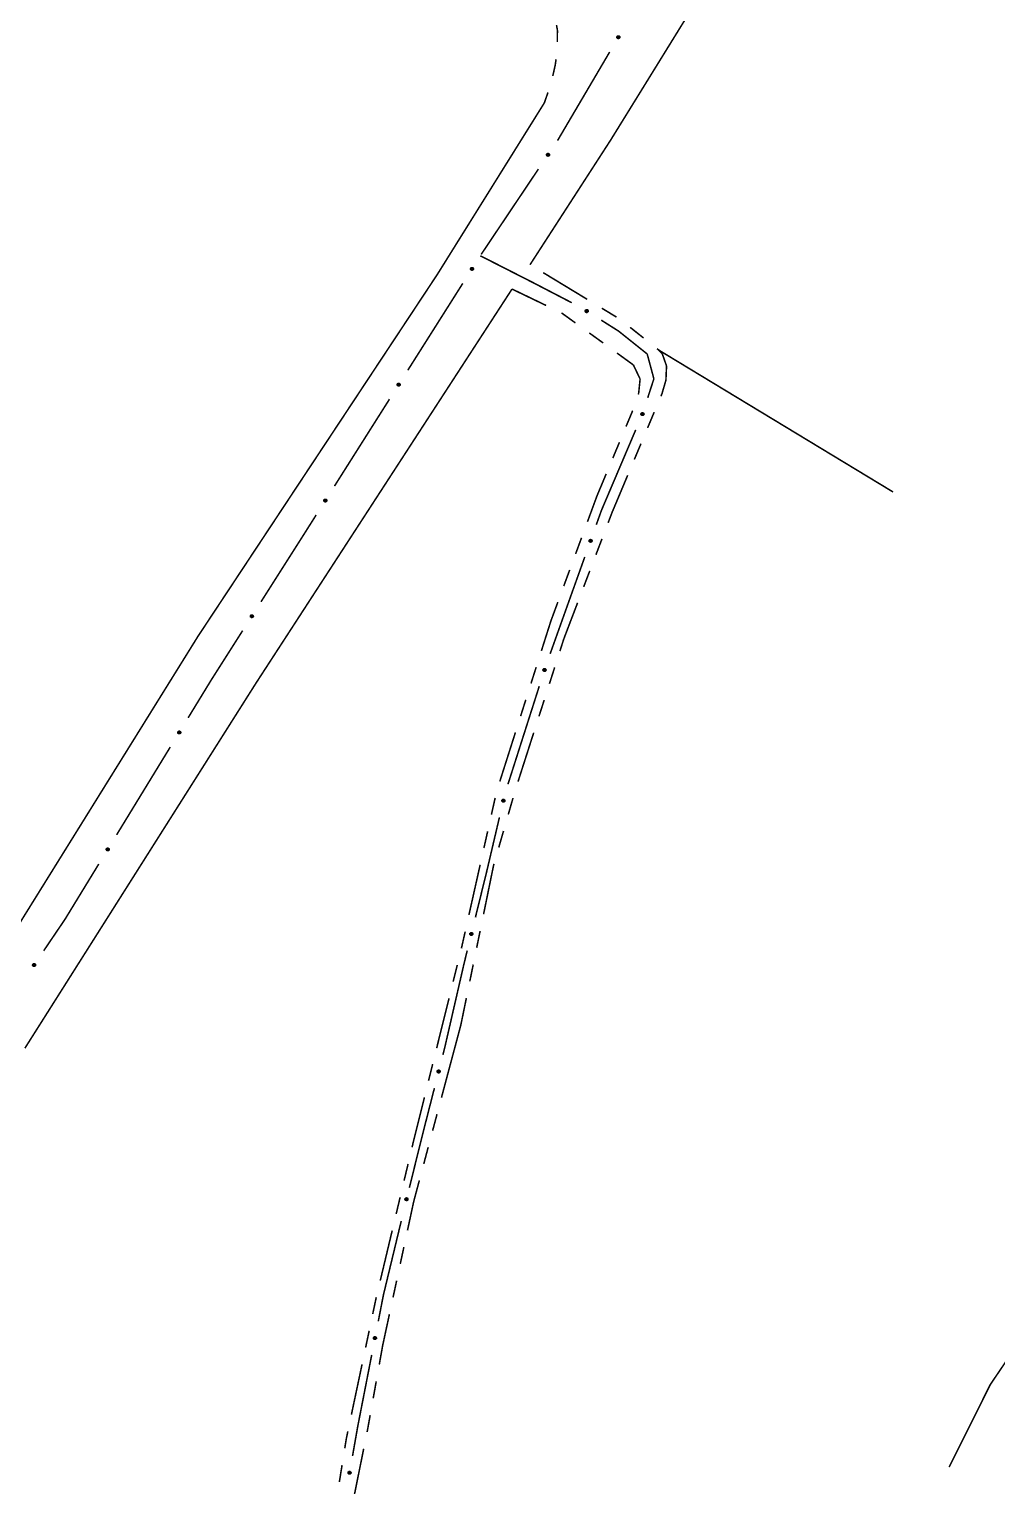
# Model space of a CAD drawing. Extents: x 201549 to 203722, y 4857623 to 4859778.
# Drawn here: x 202702.5 to 202815.5, y 4858275.6 to 4858445.6 of the extents above; entities that cross this region are included whole.
import ezdxf

# ---------------------------------------------------------------- set-up
doc = ezdxf.new("R2010")
doc.units = 0
doc.header["$LTSCALE"] = 1.5
doc.header["$MEASUREMENT"] = 0
for name, color, linetype in [('SV-CAMINHO-TRILHA', 20, 'CONTINUOUS'), ('SV-EIXO-ROD-ESTR', 7, 'CONTINUOUS'), ('SV-EIXO-RUA-N-PAV', 6, 'CONTINUOUS'), ('SV-EST-MUNIC-PAV', 20, 'CONTINUOUS'), ('SV-RUA-NAO-PAV-S-GUIA-C-GUIA', 7, 'CONTINUOUS')]:
    doc.layers.add(name, color=color, linetype=linetype)

msp = doc.modelspace()

# ---------------------------------------------------------------- linework, layer by layer
at = {"layer": 'SV-CAMINHO-TRILHA', "const_width": 0.18}
for points in [[(202776.041237, 4858408.154639), (202803.373042, 4858391.602181)], [(202843.428592, 4858326.67781), (202840.830511, 4858322.857646), (202831.253688, 4858309.853964), (202821.326023, 4858297.148992), (202814.729976, 4858287.411335), (202809.930798, 4858277.781714)]]:
    msp.add_lwpolyline(points, dxfattribs=at)
at = {"layer": 'SV-EIXO-ROD-ESTR'}
for points in [[(202771.485382, 4858444.745665), (202771.498314, 4858444.698498), (202771.499783, 4858444.655315), (202771.490642, 4858444.618946), (202771.474184, 4858444.588913), (202771.453887, 4858444.560085), (202771.42701, 4858444.535535), (202771.391145, 4858444.514895), (202771.34392, 4858444.50159), (202771.299585, 4858444.502993), (202771.263449, 4858444.510047), (202771.231145, 4858444.525404), (202771.20347, 4858444.545592), (202771.178892, 4858444.574353), (202771.15833, 4858444.610904), (202771.146101, 4858444.658713), (202771.144951, 4858444.701059), (202771.154716, 4858444.736005), (202771.170362, 4858444.768383), (202771.191437, 4858444.797566), (202771.217958, 4858444.821513), (202771.254796, 4858444.842149), (202771.302145, 4858444.853594), (202771.344366, 4858444.855223), (202771.37944, 4858444.845951), (202771.41097, 4858444.82983), (202771.440132, 4858444.809824), (202771.465935, 4858444.783834), (202771.485382, 4858444.745665)], [(202763.273158, 4858431.009757), (202763.283294, 4858430.96191), (202763.282221, 4858430.918715), (202763.270957, 4858430.882947), (202763.252762, 4858430.853934), (202763.230804, 4858430.82635), (202763.20253, 4858430.803423), (202763.165513, 4858430.784928), (202763.117588, 4858430.774423), (202763.073411, 4858430.77843), (202763.037753, 4858430.787597), (202763.006408, 4858430.804828), (202762.979969, 4858430.826608), (202762.957125, 4858430.856765), (202762.938748, 4858430.894461), (202762.929352, 4858430.942908), (202762.930694, 4858430.985247), (202762.942497, 4858431.019558), (202762.96002, 4858431.050961), (202762.982774, 4858431.078854), (202763.010658, 4858431.101199), (202763.048646, 4858431.119633), (202763.096586, 4858431.128274), (202763.138829, 4858431.127418), (202763.173297, 4858431.116099), (202763.203825, 4858431.098152), (202763.23176, 4858431.076465), (202763.255989, 4858431.049003), (202763.273158, 4858431.009757)], [(202754.399226, 4858417.700239), (202754.410626, 4858417.652677), (202754.410697, 4858417.60947), (202754.400385, 4858417.573415), (202754.382964, 4858417.543931), (202754.361744, 4858417.515774), (202754.334088, 4858417.492107), (202754.297573, 4858417.472638), (202754.249943, 4858417.460868), (202754.205676, 4858417.463704), (202754.169787, 4858417.471923), (202754.137997, 4858417.488318), (202754.11099, 4858417.50939), (202754.087355, 4858417.538931), (202754.067987, 4858417.576128), (202754.057311, 4858417.624308), (202754.057531, 4858417.666668), (202754.068422, 4858417.70128), (202754.085106, 4858417.733136), (202754.107114, 4858417.761622), (202754.134397, 4858417.784698), (202754.171883, 4858417.804131), (202754.219577, 4858417.814039), (202754.261829, 4858417.814301), (202754.296584, 4858417.803899), (202754.327576, 4858417.786767), (202754.356076, 4858417.765827), (202754.381024, 4858417.739017), (202754.399226, 4858417.700239)], [(202745.841663, 4858404.181063), (202745.853062, 4858404.133502), (202745.853134, 4858404.090294), (202745.842821, 4858404.054239), (202745.825401, 4858404.024755), (202745.804181, 4858403.996599), (202745.776524, 4858403.972931), (202745.74001, 4858403.953462), (202745.692379, 4858403.941692), (202745.648112, 4858403.944528), (202745.612224, 4858403.952747), (202745.580434, 4858403.969142), (202745.553426, 4858403.990214), (202745.529792, 4858404.019756), (202745.510423, 4858404.056952), (202745.499747, 4858404.105133), (202745.499968, 4858404.147493), (202745.510858, 4858404.182105), (202745.527543, 4858404.21396), (202745.549551, 4858404.242446), (202745.576833, 4858404.265522), (202745.61432, 4858404.284956), (202745.662014, 4858404.294863), (202745.704265, 4858404.295125), (202745.739021, 4858404.284724), (202745.770013, 4858404.267591), (202745.798512, 4858404.246652), (202745.823461, 4858404.219841), (202745.841663, 4858404.181063)], [(202737.2841, 4858390.661887), (202737.295499, 4858390.614326), (202737.295571, 4858390.571118), (202737.285258, 4858390.535064), (202737.267837, 4858390.50558), (202737.246618, 4858390.477423), (202737.218961, 4858390.453756), (202737.182446, 4858390.434287), (202737.134816, 4858390.422517), (202737.090549, 4858390.425352), (202737.054661, 4858390.433572), (202737.02287, 4858390.449967), (202736.995863, 4858390.471039), (202736.972229, 4858390.50058), (202736.95286, 4858390.537777), (202736.942184, 4858390.585957), (202736.942404, 4858390.628317), (202736.953295, 4858390.662929), (202736.96998, 4858390.694784), (202736.991988, 4858390.72327), (202737.01927, 4858390.746346), (202737.056757, 4858390.76578), (202737.10445, 4858390.775687), (202737.146702, 4858390.77595), (202737.181458, 4858390.765548), (202737.21245, 4858390.748416), (202737.240949, 4858390.727476), (202737.265898, 4858390.700665), (202737.2841, 4858390.661887)], [(202728.703419, 4858377.15707), (202728.714704, 4858377.109482), (202728.714672, 4858377.066274), (202728.704273, 4858377.030244), (202728.686782, 4858377.000802), (202728.665494, 4858376.972697), (202728.637781, 4858376.949096), (202728.60122, 4858376.929714), (202728.553561, 4858376.918059), (202728.509301, 4858376.921001), (202728.473433, 4858376.929306), (202728.441682, 4858376.945778), (202728.414725, 4858376.966915), (202728.391162, 4858376.996512), (202728.371883, 4858377.033756), (202728.361322, 4858377.081962), (202728.361644, 4858377.124321), (202728.372618, 4858377.158907), (202728.389379, 4858377.190722), (202728.411456, 4858377.219155), (202728.438793, 4858377.242165), (202728.476326, 4858377.261509), (202728.524044, 4858377.271301), (202728.566296, 4858377.271463), (202728.601026, 4858377.260977), (202728.631977, 4858377.24377), (202728.660426, 4858377.222763), (202728.685311, 4858377.195892), (202728.703419, 4858377.15707)], [(202720.223475, 4858363.592203), (202720.235623, 4858363.544827), (202720.236376, 4858363.501626), (202720.226634, 4858363.465413), (202720.20968, 4858363.435658), (202720.188908, 4858363.40717), (202720.161628, 4858363.383069), (202720.125425, 4858363.363026), (202720.077986, 4858363.350506), (202720.03368, 4858363.352643), (202719.997666, 4858363.360295), (202719.965621, 4858363.376187), (202719.938285, 4858363.39683), (202719.914187, 4858363.425995), (202719.894234, 4858363.462881), (202719.882799, 4858363.510887), (202719.882351, 4858363.553246), (202719.892695, 4858363.588025), (202719.908875, 4858363.62014), (202719.930431, 4858363.648969), (202719.957345, 4858363.672473), (202719.994521, 4858363.692495), (202720.042052, 4858363.703154), (202720.084294, 4858363.704083), (202720.11921, 4858363.694231), (202720.150468, 4858363.67759), (202720.179294, 4858363.657102), (202720.204663, 4858363.630688), (202720.223475, 4858363.592203)], [(202711.880274, 4858349.939693), (202711.892423, 4858349.892318), (202711.893176, 4858349.849116), (202711.883433, 4858349.812904), (202711.86648, 4858349.783148), (202711.845707, 4858349.754661), (202711.818428, 4858349.73056), (202711.782225, 4858349.710517), (202711.734786, 4858349.697997), (202711.69048, 4858349.700134), (202711.654466, 4858349.707786), (202711.622421, 4858349.723677), (202711.595085, 4858349.744321), (202711.570987, 4858349.773485), (202711.551034, 4858349.810372), (202711.539599, 4858349.858378), (202711.539151, 4858349.900736), (202711.549494, 4858349.935515), (202711.565675, 4858349.96763), (202711.58723, 4858349.99646), (202711.614145, 4858350.019963), (202711.65132, 4858350.039986), (202711.698852, 4858350.050645), (202711.741094, 4858350.051574), (202711.77601, 4858350.041722), (202711.807268, 4858350.02508), (202711.836094, 4858350.004593), (202711.861463, 4858349.978179), (202711.880274, 4858349.939693)], [(202703.2879, 4858336.44145), (202703.297826, 4858336.39356), (202703.296563, 4858336.35037), (202703.285143, 4858336.314651), (202703.26682, 4858336.285719), (202703.244741, 4858336.258231), (202703.216367, 4858336.235428), (202703.179269, 4858336.217096), (202703.131298, 4858336.206802), (202703.08714, 4858336.211003), (202703.051522, 4858336.220326), (202703.020253, 4858336.237695), (202702.993909, 4858336.25959), (202702.971198, 4858336.289847), (202702.952987, 4858336.327624), (202702.943803, 4858336.376111), (202702.945331, 4858336.418444), (202702.957285, 4858336.452703), (202702.974945, 4858336.484028), (202702.997822, 4858336.511821), (202703.025804, 4858336.534044), (202703.063872, 4858336.552311), (202703.111849, 4858336.560742), (202703.154089, 4858336.5597), (202703.188507, 4858336.54823), (202703.218955, 4858336.530149), (202703.246794, 4858336.50834), (202703.270904, 4858336.480772), (202703.2879, 4858336.44145)]]:
    msp.add_lwpolyline(points, close=True, dxfattribs=at)
for points in [[(202771.191437, 4858444.797566), (202771.144951, 4858444.701059)], [(202771.217958, 4858444.821513), (202771.146101, 4858444.658713)], [(202771.203044, 4858444.805477), (202771.148359, 4858444.685663)], [(202771.235635, 4858444.825878), (202771.155751, 4858444.64173)], [(202771.254796, 4858444.842149), (202771.15833, 4858444.610904)], [(202771.277841, 4858444.843786), (202771.169715, 4858444.595511)], [(202771.302145, 4858444.853594), (202771.178892, 4858444.574353)], [(202771.321291, 4858444.853046), (202771.192676, 4858444.56458)], [(202771.344366, 4858444.855223), (202771.20347, 4858444.545592)], [(202771.359479, 4858444.847986), (202771.218406, 4858444.538353)], [(202771.37944, 4858444.845951), (202771.231145, 4858444.525404)], [(202771.393515, 4858444.835871), (202771.245937, 4858444.520566)], [(202771.41097, 4858444.82983), (202771.263449, 4858444.510047)], [(202771.424574, 4858444.816007), (202771.285577, 4858444.509902)], [(202771.440132, 4858444.809824), (202771.299585, 4858444.502993)], [(202771.450512, 4858444.792824), (202771.324457, 4858444.506018)], [(202771.465935, 4858444.783834), (202771.34392, 4858444.50159)], [(202771.473682, 4858444.764937), (202771.367699, 4858444.512234)], [(202771.485382, 4858444.745665), (202771.391145, 4858444.514895)], [(202771.491382, 4858444.719687), (202771.412466, 4858444.531802)], [(202771.498314, 4858444.698498), (202771.42701, 4858444.535535)], [(202771.499257, 4858444.673885), (202771.444089, 4858444.55594)], [(202771.499783, 4858444.655315), (202771.453887, 4858444.560085)], [(202763.010658, 4858431.101199), (202762.929352, 4858430.942908)], [(202762.982774, 4858431.078854), (202762.930694, 4858430.985247)], [(202762.994827, 4858431.086068), (202762.93319, 4858430.969678)], [(202763.028561, 4858431.104518), (202762.937986, 4858430.925386)], [(202763.048646, 4858431.119633), (202762.938748, 4858430.894461)], [(202763.071747, 4858431.119913), (202762.949207, 4858430.878426)], [(202763.096586, 4858431.128274), (202762.957125, 4858430.856765)], [(202763.115667, 4858431.126601), (202762.97031, 4858430.846199)], [(202763.138829, 4858431.127418), (202762.979969, 4858430.826608)], [(202763.153491, 4858431.119305), (202762.994453, 4858430.818504)], [(202763.173297, 4858431.116099), (202763.006408, 4858430.804828)], [(202763.186755, 4858431.105208), (202763.02089, 4858430.799128)], [(202763.203825, 4858431.098152), (202763.037753, 4858430.787597)], [(202763.216592, 4858431.083553), (202763.059834, 4858430.786152)], [(202763.23176, 4858431.076465), (202763.073411, 4858430.77843)], [(202763.241122, 4858431.058884), (202763.098419, 4858430.779988)], [(202763.255989, 4858431.049003), (202763.117588, 4858430.774423)], [(202763.262612, 4858431.029683), (202763.141951, 4858430.78365)], [(202763.273158, 4858431.009757), (202763.165513, 4858430.784928)], [(202763.27762, 4858430.98347), (202763.187791, 4858430.800552)], [(202763.283294, 4858430.96191), (202763.20253, 4858430.803423)], [(202763.282789, 4858430.937284), (202763.220779, 4858430.822788)], [(202763.282221, 4858430.918715), (202763.230804, 4858430.82635)], [(202754.134397, 4858417.784698), (202754.057311, 4858417.624308)], [(202754.107114, 4858417.761622), (202754.057531, 4858417.666668)], [(202754.118971, 4858417.769153), (202754.060439, 4858417.651171)], [(202754.152205, 4858417.788489), (202754.066406, 4858417.607021)], [(202754.171883, 4858417.804131), (202754.067987, 4858417.576128)], [(202754.194969, 4858417.805022), (202754.078867, 4858417.560375)], [(202754.219577, 4858417.814039), (202754.087355, 4858417.538931)], [(202754.238696, 4858417.812872), (202754.100816, 4858417.528718)], [(202754.261829, 4858417.814301), (202754.11099, 4858417.50939)], [(202754.2767, 4858417.806579), (202754.125684, 4858417.501672)], [(202754.296584, 4858417.803899), (202754.137997, 4858417.488318)], [(202754.310326, 4858417.793369), (202754.152625, 4858417.483004)], [(202754.327576, 4858417.786767), (202754.169787, 4858417.471923)], [(202754.340726, 4858417.772511), (202754.191899, 4858417.471063)], [(202754.356076, 4858417.765827), (202754.205676, 4858417.463704)], [(202754.365901, 4858417.748501), (202754.230633, 4858417.465923)], [(202754.381024, 4858417.739017), (202754.249943, 4858417.460868)], [(202754.388156, 4858417.719879), (202754.274053, 4858417.470737)], [(202754.399226, 4858417.700239), (202754.297573, 4858417.472638)], [(202754.404383, 4858417.674079), (202754.31943, 4858417.488846)], [(202754.410626, 4858417.652677), (202754.334088, 4858417.492107)], [(202754.410773, 4858417.628047), (202754.351817, 4858417.511948)], [(202754.410697, 4858417.60947), (202754.361744, 4858417.515774)], [(202745.576833, 4858404.265522), (202745.499747, 4858404.105133)], [(202745.549551, 4858404.242446), (202745.499968, 4858404.147493)], [(202745.561408, 4858404.249977), (202745.502876, 4858404.131996)], [(202745.594642, 4858404.269313), (202745.508842, 4858404.087846)], [(202745.61432, 4858404.284956), (202745.510423, 4858404.056952)], [(202745.637406, 4858404.285847), (202745.521304, 4858404.0412)], [(202745.662014, 4858404.294863), (202745.529792, 4858404.019756)], [(202745.681132, 4858404.293696), (202745.543252, 4858404.009542)], [(202745.704265, 4858404.295125), (202745.553426, 4858403.990214)], [(202745.719137, 4858404.287403), (202745.56812, 4858403.982497)], [(202745.739021, 4858404.284724), (202745.580434, 4858403.969142)], [(202745.752763, 4858404.274193), (202745.595061, 4858403.963828)], [(202745.770013, 4858404.267591), (202745.612224, 4858403.952747)], [(202745.783163, 4858404.253335), (202745.634336, 4858403.951887)], [(202745.798512, 4858404.246652), (202745.648112, 4858403.944528)], [(202745.808337, 4858404.229325), (202745.67307, 4858403.946747)], [(202745.823461, 4858404.219841), (202745.692379, 4858403.941692)], [(202745.830593, 4858404.200703), (202745.71649, 4858403.951561)], [(202745.841663, 4858404.181063), (202745.74001, 4858403.953462)], [(202745.84682, 4858404.154904), (202745.761867, 4858403.969671)], [(202745.853062, 4858404.133502), (202745.776524, 4858403.972931)], [(202745.853209, 4858404.108871), (202745.794254, 4858403.992772)], [(202745.853134, 4858404.090294), (202745.804181, 4858403.996599)], [(202737.01927, 4858390.746346), (202736.942184, 4858390.585957)], [(202736.991988, 4858390.72327), (202736.942404, 4858390.628317)], [(202737.003845, 4858390.730801), (202736.945312, 4858390.61282)], [(202737.037078, 4858390.750138), (202736.951279, 4858390.56867)], [(202737.056757, 4858390.76578), (202736.95286, 4858390.537777)], [(202737.079842, 4858390.766671), (202736.96374, 4858390.522024)], [(202737.10445, 4858390.775687), (202736.972229, 4858390.50058)], [(202737.123569, 4858390.77452), (202736.985689, 4858390.490367)], [(202737.146702, 4858390.77595), (202736.995863, 4858390.471039)], [(202737.161574, 4858390.768228), (202737.010557, 4858390.463321)], [(202737.181458, 4858390.765548), (202737.02287, 4858390.449967)], [(202737.195199, 4858390.755018), (202737.037498, 4858390.444652)], [(202737.21245, 4858390.748416), (202737.054661, 4858390.433572)], [(202737.225599, 4858390.73416), (202737.076772, 4858390.432712)], [(202737.240949, 4858390.727476), (202737.090549, 4858390.425352)], [(202737.250774, 4858390.71015), (202737.115507, 4858390.427572)], [(202737.265898, 4858390.700665), (202737.134816, 4858390.422517)], [(202737.27303, 4858390.681528), (202737.158927, 4858390.432386)], [(202737.2841, 4858390.661887), (202737.182446, 4858390.434287)], [(202737.289256, 4858390.635728), (202737.204303, 4858390.450495)], [(202737.295499, 4858390.614326), (202737.218961, 4858390.453756)], [(202737.295646, 4858390.589695), (202737.236691, 4858390.473597)], [(202737.295571, 4858390.571118), (202737.246618, 4858390.477423)], [(202728.438793, 4858377.242165), (202728.361322, 4858377.081962)], [(202728.411456, 4858377.219155), (202728.361644, 4858377.124321)], [(202728.423331, 4858377.226657), (202728.364515, 4858377.108817)], [(202728.456611, 4858377.245914), (202728.370376, 4858377.064653)], [(202728.476326, 4858377.261509), (202728.371883, 4858377.033756)], [(202728.499414, 4858377.262344), (202728.382725, 4858377.017977)], [(202728.524044, 4858377.271301), (202728.391162, 4858376.996512)], [(202728.54316, 4858377.270089), (202728.404598, 4858376.986267)], [(202728.566296, 4858377.271463), (202728.414725, 4858376.966915)], [(202728.581149, 4858377.263705), (202728.429401, 4858376.959161)], [(202728.601026, 4858377.260977), (202728.441682, 4858376.945778)], [(202728.614743, 4858377.250414), (202728.456297, 4858376.940428)], [(202728.631977, 4858377.24377), (202728.473433, 4858376.929306)], [(202728.645093, 4858377.229483), (202728.495542, 4858376.928393)], [(202728.660426, 4858377.222763), (202728.509301, 4858376.921001)], [(202728.67021, 4858377.205413), (202728.534264, 4858376.92316)], [(202728.685311, 4858377.195892), (202728.553561, 4858376.918059)], [(202728.692396, 4858377.176737), (202728.577695, 4858376.92787)], [(202728.703419, 4858377.15707), (202728.60122, 4858376.929714)], [(202728.708513, 4858377.130899), (202728.623115, 4858376.94587)], [(202728.714704, 4858377.109482), (202728.637781, 4858376.949096)], [(202728.714792, 4858377.084851), (202728.655558, 4858376.968894)], [(202728.714672, 4858377.066274), (202728.665494, 4858376.972697)], [(202719.930431, 4858363.648969), (202719.882351, 4858363.553246)], [(202719.957345, 4858363.672473), (202719.882799, 4858363.510887)], [(202719.942167, 4858363.656686), (202719.885504, 4858363.537796)], [(202719.975092, 4858363.676544), (202719.892166, 4858363.493746)], [(202719.994521, 4858363.692495), (202719.894234, 4858363.462881)], [(202720.017589, 4858363.693751), (202719.905362, 4858363.447302)], [(202720.042052, 4858363.703154), (202719.914187, 4858363.425995)], [(202720.061187, 4858363.702289), (202719.927807, 4858363.415995)], [(202720.084294, 4858363.704083), (202719.938285, 4858363.39683)], [(202720.099286, 4858363.696597), (202719.953099, 4858363.389345)], [(202720.11921, 4858363.694231), (202719.965621, 4858363.376187)], [(202720.133116, 4858363.683919), (202719.980331, 4858363.371104)], [(202720.150468, 4858363.67759), (202719.997666, 4858363.360295)], [(202720.163841, 4858363.663543), (202720.019789, 4858363.359784)], [(202720.179294, 4858363.657102), (202720.03368, 4858363.352643)], [(202720.189392, 4858363.639933), (202720.058599, 4858363.355256)], [(202720.204663, 4858363.630688), (202720.077986, 4858363.350506)], [(202720.212096, 4858363.611666), (202720.101938, 4858363.360754)], [(202720.223475, 4858363.592203), (202720.125425, 4858363.363026)], [(202720.229043, 4858363.566128), (202720.147023, 4858363.379578)], [(202720.235623, 4858363.544827), (202720.161628, 4858363.383069)], [(202720.236159, 4858363.520202), (202720.179042, 4858363.403188)], [(202720.236376, 4858363.501626), (202720.188908, 4858363.40717)], [(202711.58723, 4858349.99646), (202711.539151, 4858349.900736)], [(202711.614145, 4858350.019963), (202711.539599, 4858349.858378)], [(202711.598967, 4858350.004177), (202711.542303, 4858349.885287)], [(202711.631892, 4858350.024035), (202711.548966, 4858349.841237)], [(202711.65132, 4858350.039986), (202711.551034, 4858349.810372)], [(202711.674389, 4858350.041241), (202711.562162, 4858349.794793)], [(202711.698852, 4858350.050645), (202711.570987, 4858349.773485)], [(202711.717987, 4858350.04978), (202711.584607, 4858349.763486)], [(202711.741094, 4858350.051574), (202711.595085, 4858349.744321)], [(202711.756086, 4858350.044087), (202711.609899, 4858349.736836)], [(202711.77601, 4858350.041722), (202711.622421, 4858349.723677)], [(202711.789916, 4858350.031409), (202711.637131, 4858349.718595)], [(202711.807268, 4858350.02508), (202711.654466, 4858349.707786)], [(202711.820641, 4858350.011034), (202711.676589, 4858349.707275)], [(202711.836094, 4858350.004593), (202711.69048, 4858349.700134)], [(202711.846191, 4858349.987424), (202711.715399, 4858349.702747)], [(202711.861463, 4858349.978179), (202711.734786, 4858349.697997)], [(202711.868896, 4858349.959157), (202711.758738, 4858349.708245)], [(202711.880274, 4858349.939693), (202711.782225, 4858349.710517)], [(202711.885843, 4858349.913619), (202711.803823, 4858349.727068)], [(202711.892423, 4858349.892318), (202711.818428, 4858349.73056)], [(202711.892958, 4858349.867693), (202711.835842, 4858349.750678)], [(202711.893176, 4858349.849116), (202711.845707, 4858349.754661)], [(202703.025804, 4858336.534044), (202702.943803, 4858336.376111)], [(202702.997822, 4858336.511821), (202702.945331, 4858336.418444)], [(202703.009906, 4858336.518983), (202702.947759, 4858336.402864)], [(202703.043721, 4858336.537284), (202702.95236, 4858336.358551)], [(202703.063872, 4858336.552311), (202702.952987, 4858336.327624)], [(202703.086974, 4858336.552489), (202702.963376, 4858336.311543)], [(202703.111849, 4858336.560742), (202702.971198, 4858336.289847)], [(202703.130923, 4858336.558985), (202702.984337, 4858336.279223)], [(202703.154089, 4858336.5597), (202702.993909, 4858336.25959)], [(202703.168715, 4858336.551522), (202703.008358, 4858336.251423)], [(202703.188507, 4858336.54823), (202703.020253, 4858336.237695)], [(202703.201917, 4858336.53728), (202703.03471, 4858336.231931)], [(202703.218955, 4858336.530149), (202703.051522, 4858336.220326)], [(202703.231658, 4858336.515494), (202703.073597, 4858336.218784)], [(202703.246794, 4858336.50834), (202703.08714, 4858336.211003)], [(202703.25608, 4858336.490718), (202703.112154, 4858336.212451)], [(202703.270904, 4858336.480772), (202703.131298, 4858336.206802)], [(202703.277441, 4858336.461423), (202703.155702, 4858336.215922)], [(202703.2879, 4858336.44145), (202703.179269, 4858336.217096)], [(202703.292246, 4858336.415144), (202703.201616, 4858336.232622)], [(202703.297826, 4858336.39356), (202703.216367, 4858336.235428)], [(202703.297212, 4858336.368936), (202703.234701, 4858336.254713)], [(202703.296563, 4858336.35037), (202703.244741, 4858336.258231)]]:
    msp.add_lwpolyline(points, dxfattribs=at)
at = {"layer": 'SV-EIXO-ROD-ESTR', "const_width": 0.18}
for points in [[(202770.303169, 4858442.954058), (202764.72361, 4858433.474157)], [(202764.222512, 4858432.62277), (202764.215775, 4858432.612726)], [(202764.72361, 4858433.474157), (202764.222512, 4858432.62277)], [(202761.987629, 4858429.290775), (202755.30319, 4858419.324919)], [(202753.159671, 4858415.947815), (202746.741499, 4858405.808434)], [(202744.602108, 4858402.42864), (202738.183936, 4858392.289258)], [(202736.044545, 4858388.909464), (202734.974849, 4858387.219567)], [(202734.693484, 4858386.775068), (202729.607161, 4858378.782275)], [(202734.974849, 4858387.219567), (202734.693484, 4858386.775068)], [(202727.459659, 4858375.407629), (202724.238406, 4858370.34566)], [(202723.814368, 4858369.679314), (202721.097523, 4858365.233568)], [(202724.238406, 4858370.34566), (202723.814368, 4858369.679314)], [(202719.011723, 4858361.82044), (202712.754322, 4858351.581058)], [(202710.668522, 4858348.167931), (202707.018372, 4858342.194958)], [(202707.018372, 4858342.194958), (202706.718614, 4858341.704445)], [(202706.718614, 4858341.704445), (202704.237543, 4858338.040268)]]:
    msp.add_lwpolyline(points, dxfattribs=at)
at = {"layer": 'SV-EIXO-RUA-N-PAV', "const_width": 0.18}
for points in [[(202755.199564, 4858419.170422), (202760.546542, 4858416.448324)], [(202760.546542, 4858416.448324), (202761.323194, 4858416.052938)], [(202761.323194, 4858416.052938), (202765.874715, 4858413.689648)], [(202769.315272, 4858411.655762), (202771.00625, 4858410.587776)], [(202771.00625, 4858410.587776), (202771.34368, 4858410.374662)], [(202771.34368, 4858410.374662), (202774.155514, 4858408.125194)], [(202774.155514, 4858408.125194), (202774.683842, 4858407.702533)], [(202774.683842, 4858407.702533), (202775.287867, 4858405.45901)], [(202775.463213, 4858404.807726), (202774.745778, 4858402.595634)], [(202775.287867, 4858405.45901), (202775.463213, 4858404.807726)], [(202773.345767, 4858398.852855), (202769.428574, 4858389.652008)], [(202769.339582, 4858389.442981), (202768.742349, 4858387.773791)], [(202769.428574, 4858389.652008), (202769.339582, 4858389.442981)], [(202767.394815, 4858384.007605), (202765.03663, 4858377.416781)], [(202764.997372, 4858377.307059), (202763.354885, 4858372.708094)], [(202765.03663, 4858377.416781), (202764.997372, 4858377.307059)], [(202762.082144, 4858368.916575), (202758.431144, 4858357.485468)], [(202757.433674, 4858353.614395), (202756.063458, 4858347.772948)], [(202755.978935, 4858347.41261), (202754.633286, 4858341.945911)], [(202756.063458, 4858347.772948), (202755.978935, 4858347.41261)], [(202753.438191, 4858337.090837), (202753.306805, 4858336.557084)], [(202753.67721, 4858338.061851), (202753.438191, 4858337.090837)], [(202753.306805, 4858336.557084), (202751.19082, 4858327.346706)], [(202750.837204, 4858325.894693), (202751.035354, 4858326.67)], [(202751.19082, 4858327.346706), (202751.035354, 4858326.67)], [(202748.582969, 4858317.074453), (202749.846739, 4858322.01926)], [(202748.366867, 4858316.204643), (202748.582969, 4858317.074453)], [(202746.920165, 4858310.381667), (202748.366867, 4858316.204643)], [(202743.899393, 4858297.891721), (202745.973477, 4858306.495331)], [(202743.295204, 4858294.800289), (202743.870637, 4858297.744585)], [(202743.870637, 4858297.744585), (202743.899393, 4858297.891721)], [(202740.909876, 4858282.595361), (202742.527961, 4858290.874562)], [(202740.811833, 4858282.039784), (202740.909876, 4858282.595361)], [(202740.290477, 4858279.085433), (202740.811833, 4858282.039784)]]:
    msp.add_lwpolyline(points, dxfattribs=at)
at = {"layer": 'SV-EIXO-RUA-N-PAV'}
for points in [[(202767.561596, 4858412.893544), (202767.609146, 4858412.904992), (202767.652354, 4858412.905107), (202767.688419, 4858412.894831), (202767.71792, 4858412.87744), (202767.746098, 4858412.856249), (202767.769794, 4858412.828616), (202767.7893, 4858412.792121), (202767.801118, 4858412.744503), (202767.798327, 4858412.700233), (202767.790144, 4858412.664336), (202767.773781, 4858412.632529), (202767.752736, 4858412.605501), (202767.723219, 4858412.581836), (202767.686042, 4858412.56243), (202767.637872, 4858412.551705), (202767.595512, 4858412.551883), (202767.560889, 4858412.562739), (202767.529017, 4858412.579391), (202767.500509, 4858412.60137), (202767.477405, 4858412.628629), (202767.457933, 4858412.666096), (202767.447978, 4858412.71378), (202767.447673, 4858412.756031), (202767.458039, 4858412.790797), (202767.47514, 4858412.821807), (202767.496051, 4858412.850327), (202767.522837, 4858412.875303), (202767.561596, 4858412.893544)], [(202774.284714, 4858400.77727), (202774.303627, 4858400.732167), (202774.31066, 4858400.689535), (202774.306291, 4858400.65229), (202774.293849, 4858400.620385), (202774.277443, 4858400.589177), (202774.253961, 4858400.561363), (202774.22106, 4858400.536265), (202774.175949, 4858400.516974), (202774.131803, 4858400.51264), (202774.095059, 4858400.51497), (202774.061043, 4858400.526029), (202774.030993, 4858400.542474), (202774.002908, 4858400.567821), (202773.977799, 4858400.601411), (202773.9595, 4858400.647242), (202773.952892, 4858400.689084), (202773.958063, 4858400.724998), (202773.969398, 4858400.759126), (202773.986528, 4858400.790785), (202774.009736, 4858400.817956), (202774.043602, 4858400.843175), (202774.089076, 4858400.860638), (202774.130733, 4858400.867705), (202774.166711, 4858400.863039), (202774.200058, 4858400.851124), (202774.231559, 4858400.835049), (202774.260502, 4858400.812609), (202774.284714, 4858400.77727)], [(202768.220632, 4858385.988896), (202768.242167, 4858385.944984), (202768.251697, 4858385.90284), (202768.249528, 4858385.865402), (202768.238985, 4858385.832819), (202768.224445, 4858385.8007), (202768.202641, 4858385.771552), (202768.171274, 4858385.744561), (202768.127376, 4858385.722649), (202768.083563, 4858385.715724), (202768.046745, 4858385.715887), (202768.012137, 4858385.724924), (202767.981171, 4858385.739572), (202767.951643, 4858385.763222), (202767.9246, 4858385.795276), (202767.903635, 4858385.83995), (202767.894576, 4858385.881331), (202767.897624, 4858385.917487), (202767.90693, 4858385.952223), (202767.922168, 4858385.984836), (202767.943736, 4858386.013325), (202767.976058, 4858386.040494), (202768.020426, 4858386.060603), (202768.061595, 4858386.07011), (202768.097785, 4858386.067569), (202768.131776, 4858386.057638), (202768.164168, 4858386.043446), (202768.194381, 4858386.022748), (202768.220632, 4858385.988896)], [(202762.83922, 4858370.925136), (202762.862256, 4858370.881992), (202762.873231, 4858370.840202), (202762.872353, 4858370.802711), (202762.862939, 4858370.769785), (202762.849514, 4858370.737184), (202762.828727, 4858370.707302), (202762.798309, 4858370.679246), (202762.755192, 4858370.655835), (202762.711642, 4858370.647405), (202762.674841, 4858370.646299), (202762.639942, 4858370.654139), (202762.608491, 4858370.667712), (202762.578165, 4858370.690331), (202762.550034, 4858370.721434), (202762.527542, 4858370.765359), (202762.517063, 4858370.806404), (202762.518865, 4858370.842644), (202762.526968, 4858370.877679), (202762.541073, 4858370.910798), (202762.561647, 4858370.940013), (202762.593015, 4858370.96828), (202762.636663, 4858370.989905), (202762.677481, 4858371.000824), (202762.713736, 4858370.999532), (202762.748049, 4858370.990777), (202762.780911, 4858370.977709), (202762.81182, 4858370.958064), (202762.83922, 4858370.925136)], [(202758.030397, 4858355.676289), (202758.056755, 4858355.635091), (202758.070984, 4858355.594293), (202758.073058, 4858355.55685), (202758.066263, 4858355.523285), (202758.055444, 4858355.489729), (202758.037072, 4858355.458304), (202758.008956, 4858355.427943), (202757.967814, 4858355.401212), (202757.925063, 4858355.389382), (202757.888463, 4858355.385385), (202757.853055, 4858355.390455), (202757.820633, 4858355.401511), (202757.788622, 4858355.421675), (202757.758132, 4858355.450468), (202757.732254, 4858355.492489), (202757.718579, 4858355.532581), (202757.717524, 4858355.56885), (202757.722846, 4858355.604415), (202757.734302, 4858355.63854), (202757.752514, 4858355.669284), (202757.78156, 4858355.69993), (202757.823373, 4858355.724922), (202757.863204, 4858355.739018), (202757.899449, 4858355.740582), (202757.934345, 4858355.734554), (202757.968133, 4858355.724112), (202758.000491, 4858355.706959), (202758.030397, 4858355.676289)], [(202754.29648, 4858340.117086), (202754.322385, 4858340.075601), (202754.336167, 4858340.03465), (202754.33783, 4858339.997187), (202754.330668, 4858339.963698), (202754.319482, 4858339.930263), (202754.300767, 4858339.899041), (202754.27232, 4858339.868989), (202754.230888, 4858339.842711), (202754.18801, 4858339.83135), (202754.151368, 4858339.827754), (202754.116018, 4858339.833211), (202754.083719, 4858339.844622), (202754.051931, 4858339.865135), (202754.021758, 4858339.894261), (202753.996342, 4858339.936562), (202753.983106, 4858339.976802), (202753.982448, 4858340.013081), (202753.98816, 4858340.048585), (202753.999989, 4858340.082583), (202754.018537, 4858340.113125), (202754.047917, 4858340.143451), (202754.090001, 4858340.167984), (202754.129984, 4858340.181643), (202754.166244, 4858340.18281), (202754.201072, 4858340.176399), (202754.234743, 4858340.165588), (202754.266911, 4858340.148082), (202754.29648, 4858340.117086)], [(202750.199742, 4858323.845028), (202750.174205, 4858323.88674), (202750.160787, 4858323.927812), (202750.159456, 4858323.965289), (202750.166914, 4858323.998713), (202750.178396, 4858324.032048), (202750.197387, 4858324.063102), (202750.2261, 4858324.092901), (202750.267763, 4858324.118811), (202750.31074, 4858324.129791), (202750.347413, 4858324.133062), (202750.382713, 4858324.127292), (202750.414909, 4858324.115595), (202750.446515, 4858324.094802), (202750.476428, 4858324.065409), (202750.501468, 4858324.022885), (202750.514347, 4858323.982529), (202750.514683, 4858323.946246), (202750.508657, 4858323.910794), (202750.496527, 4858323.876902), (202750.477709, 4858323.846526), (202750.448061, 4858323.816461), (202750.405762, 4858323.792302), (202750.365659, 4858323.778998), (202750.32939, 4858323.778153), (202750.294621, 4858323.784871), (202750.261046, 4858323.795981), (202750.229034, 4858323.813771), (202750.199742, 4858323.845028)], [(202746.448481, 4858308.939684), (202746.422666, 4858308.981225), (202746.408973, 4858309.022205), (202746.40739, 4858309.059672), (202746.414625, 4858309.093146), (202746.425883, 4858309.126557), (202746.444665, 4858309.157738), (202746.473178, 4858309.187728), (202746.514666, 4858309.213917), (202746.557569, 4858309.225185), (202746.594218, 4858309.228702), (202746.629557, 4858309.223168), (202746.661831, 4858309.211687), (202746.693575, 4858309.191106), (202746.723685, 4858309.161915), (202746.749009, 4858309.119559), (202746.762157, 4858309.079291), (202746.762737, 4858309.043011), (202746.756948, 4858309.007519), (202746.745046, 4858308.973547), (202746.726432, 4858308.943045), (202746.696987, 4858308.912782), (202746.65485, 4858308.888341), (202746.614837, 4858308.874768), (202746.578575, 4858308.873679), (202746.543761, 4858308.880165), (202746.510113, 4858308.891049), (202746.477983, 4858308.908625), (202746.448481, 4858308.939684)], [(202742.775987, 4858292.717528), (202742.748107, 4858292.757711), (202742.732362, 4858292.797948), (202742.72889, 4858292.835288), (202742.734425, 4858292.869084), (202742.743982, 4858292.903021), (202742.761166, 4858292.93511), (202742.788128, 4858292.966502), (202742.828242, 4858292.994752), (202742.870521, 4858293.008172), (202742.906946, 4858293.013534), (202742.942518, 4858293.009792), (202742.975331, 4858292.999955), (202743.008073, 4858292.981003), (202743.039619, 4858292.953369), (202743.067049, 4858292.912346), (202743.082214, 4858292.872793), (202743.084625, 4858292.836588), (202743.080635, 4858292.80085), (202743.070463, 4858292.76632), (202743.053413, 4858292.734917), (202743.025533, 4858292.703206), (202742.984685, 4858292.676668), (202742.945408, 4858292.661093), (202742.909246, 4858292.658175), (202742.87415, 4858292.662894), (202742.839995, 4858292.672066), (202742.807019, 4858292.687997), (202742.775987, 4858292.717528)], [(202739.809531, 4858276.993502), (202739.780919, 4858277.033168), (202739.76444, 4858277.07311), (202739.760284, 4858277.110379), (202739.765198, 4858277.144271), (202739.774131, 4858277.178377), (202739.790724, 4858277.210776), (202739.817106, 4858277.242657), (202739.856695, 4858277.271638), (202739.898721, 4858277.28583), (202739.935041, 4858277.29186), (202739.970677, 4858277.28877), (202740.003664, 4858277.279537), (202740.036749, 4858277.261188), (202740.068795, 4858277.234137), (202740.096974, 4858277.193624), (202740.112861, 4858277.154355), (202740.115935, 4858277.118201), (202740.112601, 4858277.082395), (202740.103064, 4858277.047685), (202740.086593, 4858277.015975), (202740.059299, 4858276.983758), (202740.018943, 4858276.956476), (202739.979959, 4858276.940183), (202739.943857, 4858276.936602), (202739.90868, 4858276.940678), (202739.874363, 4858276.949221), (202739.8411, 4858276.964545), (202739.809531, 4858276.993502)]]:
    msp.add_lwpolyline(points, close=True, dxfattribs=at)
for points in [[(202767.447673, 4858412.756031), (202767.752736, 4858412.605501)], [(202767.447978, 4858412.71378), (202767.723219, 4858412.581836)], [(202767.449125, 4858412.7329), (202767.733418, 4858412.595307)], [(202767.45538, 4858412.770911), (202767.760439, 4858412.620203)], [(202767.457019, 4858412.689181), (202767.701783, 4858412.573326)], [(202767.457933, 4858412.666096), (202767.686042, 4858412.56243)], [(202767.458039, 4858412.790797), (202767.773781, 4858412.632529)], [(202767.468556, 4858412.80455), (202767.77908, 4858412.647162)], [(202767.473596, 4858412.646434), (202767.65515, 4858412.560818)], [(202767.47514, 4858412.821807), (202767.790144, 4858412.664336)], [(202767.477405, 4858412.628629), (202767.637872, 4858412.551705)], [(202767.489383, 4858412.834971), (202767.790981, 4858412.686449)], [(202767.492965, 4858412.61322), (202767.611006, 4858412.554807)], [(202767.496051, 4858412.850327), (202767.798327, 4858412.700233)], [(202767.500509, 4858412.60137), (202767.595512, 4858412.551883)], [(202767.513368, 4858412.86017), (202767.796082, 4858412.725188)], [(202767.522837, 4858412.875303), (202767.801118, 4858412.744503)], [(202767.541967, 4858412.882454), (202767.791224, 4858412.768603)], [(202767.561596, 4858412.893544), (202767.7893, 4858412.792121)], [(202767.58775, 4858412.898727), (202767.773069, 4858412.813962)], [(202767.609146, 4858412.904992), (202767.769794, 4858412.828616)], [(202767.633776, 4858412.905164), (202767.749934, 4858412.846326)], [(202767.652354, 4858412.905107), (202767.746098, 4858412.856249)], [(202773.986528, 4858400.790785), (202773.952892, 4858400.689084)], [(202773.997017, 4858400.800129), (202773.958259, 4858400.674258)], [(202774.009736, 4858400.817956), (202773.9595, 4858400.647242)], [(202774.026701, 4858400.824567), (202773.971261, 4858400.631646)], [(202774.043602, 4858400.843175), (202773.977799, 4858400.601411)], [(202774.066242, 4858400.847774), (202773.991075, 4858400.587617)], [(202774.089076, 4858400.860638), (202774.002908, 4858400.567821)], [(202774.108133, 4858400.862567), (202774.017838, 4858400.55991)], [(202774.130733, 4858400.867705), (202774.030993, 4858400.542474)], [(202774.146655, 4858400.86248), (202774.046739, 4858400.537224)], [(202774.166711, 4858400.863039), (202774.061043, 4858400.526029)], [(202774.18197, 4858400.85486), (202774.076336, 4858400.523141)], [(202774.200058, 4858400.851124), (202774.095059, 4858400.51497)], [(202774.215333, 4858400.839173), (202774.117021, 4858400.517684)], [(202774.231559, 4858400.835049), (202774.131803, 4858400.51264)], [(202774.244047, 4858400.819532), (202774.156077, 4858400.518852)], [(202774.260502, 4858400.812609), (202774.175949, 4858400.516974)], [(202774.270624, 4858400.79487), (202774.198154, 4858400.530599)], [(202774.284714, 4858400.77727), (202774.22106, 4858400.536265)], [(202774.294018, 4858400.752284), (202774.24002, 4858400.555783)], [(202774.303627, 4858400.732167), (202774.253961, 4858400.561363)], [(202774.307741, 4858400.707882), (202774.268262, 4858400.583801)], [(202774.31066, 4858400.689535), (202774.277443, 4858400.589177)], [(202767.922168, 4858385.984836), (202767.894576, 4858385.881331)], [(202767.932088, 4858385.99478), (202767.900806, 4858385.866846)], [(202767.943736, 4858386.013325), (202767.903635, 4858385.83995)], [(202767.960282, 4858386.020923), (202767.916294, 4858385.825074)], [(202767.976058, 4858386.040494), (202767.9246, 4858385.795276)], [(202767.998389, 4858386.046418), (202767.938665, 4858385.782288)], [(202768.020426, 4858386.060603), (202767.951643, 4858385.763222)], [(202768.039336, 4858386.06365), (202767.967013, 4858385.756204)], [(202768.061595, 4858386.07011), (202767.981171, 4858385.739572)], [(202768.077797, 4858386.065831), (202767.997199, 4858385.735258)], [(202768.097785, 4858386.067569), (202768.012137, 4858385.724924)], [(202768.113499, 4858386.060303), (202768.027573, 4858385.722941)], [(202768.131776, 4858386.057638), (202768.046745, 4858385.715887)], [(202768.147728, 4858386.046607), (202768.068509, 4858385.719888)], [(202768.164168, 4858386.043446), (202768.083563, 4858385.715724)], [(202768.177548, 4858386.028691), (202768.107429, 4858385.723354)], [(202768.194381, 4858386.022748), (202768.127376, 4858385.722649)], [(202768.20553, 4858386.005636), (202768.148741, 4858385.737557)], [(202768.220632, 4858385.988896), (202768.171274, 4858385.744561)], [(202768.23139, 4858385.9645), (202768.189052, 4858385.765161)], [(202768.242167, 4858385.944984), (202768.202641, 4858385.771552)], [(202768.247703, 4858385.920983), (202768.215596, 4858385.794794)], [(202768.251697, 4858385.90284), (202768.224445, 4858385.8007)], [(202762.541073, 4858370.910798), (202762.517063, 4858370.806404)], [(202762.550645, 4858370.921078), (202762.523789, 4858370.792142)], [(202762.561647, 4858370.940013), (202762.527542, 4858370.765359)], [(202762.577922, 4858370.948176), (202762.540706, 4858370.750928)], [(202762.593015, 4858370.96828), (202762.550034, 4858370.721434)], [(202762.615128, 4858370.974969), (202762.564538, 4858370.708938)], [(202762.636663, 4858370.989905), (202762.578165, 4858370.690331)], [(202762.655457, 4858370.993601), (202762.593767, 4858370.683846)], [(202762.677481, 4858371.000824), (202762.608491, 4858370.667712)], [(202762.69382, 4858370.997106), (202762.624657, 4858370.663953)], [(202762.713736, 4858370.999532), (202762.639942, 4858370.654139)], [(202762.729691, 4858370.992811), (202762.655438, 4858370.652689)], [(202762.748049, 4858370.990777), (202762.674841, 4858370.646299)], [(202762.764372, 4858370.980302), (202762.696454, 4858370.651048)], [(202762.780911, 4858370.977709), (202762.711642, 4858370.647405)], [(202762.794792, 4858370.963424), (202762.735232, 4858370.655852)], [(202762.81182, 4858370.958064), (202762.755192, 4858370.655835)], [(202762.823551, 4858370.941346), (202762.776031, 4858370.67147)], [(202762.83922, 4858370.925136), (202762.798309, 4858370.679246)], [(202762.850813, 4858370.901125), (202762.815367, 4858370.700447)], [(202762.862256, 4858370.881992), (202762.828727, 4858370.707302)], [(202762.868615, 4858370.858196), (202762.840874, 4858370.730976)], [(202762.873231, 4858370.840202), (202762.849514, 4858370.737184)], [(202757.734302, 4858355.63854), (202757.718579, 4858355.532581)], [(202757.743036, 4858355.649542), (202757.726405, 4858355.518893)], [(202757.752514, 4858355.669284), (202757.732254, 4858355.492489)], [(202757.768096, 4858355.678702), (202757.746513, 4858355.479137)], [(202757.78156, 4858355.69993), (202757.758132, 4858355.450468)], [(202757.803079, 4858355.708338), (202757.773574, 4858355.439152)], [(202757.823373, 4858355.724922), (202757.788622, 4858355.421675)], [(202757.841818, 4858355.730086), (202757.804686, 4858355.416437)], [(202757.863204, 4858355.739018), (202757.820633, 4858355.401511)], [(202757.879785, 4858355.736597), (202757.837045, 4858355.399036)], [(202757.899449, 4858355.740582), (202757.853055, 4858355.390455)], [(202757.915884, 4858355.735137), (202757.868616, 4858355.390229)], [(202757.934345, 4858355.734554), (202757.888463, 4858355.385385)], [(202757.951441, 4858355.725395), (202757.909635, 4858355.39182)], [(202757.968133, 4858355.724112), (202757.925063, 4858355.389382)], [(202757.983094, 4858355.710963), (202757.947914, 4858355.399659)], [(202758.000491, 4858355.706959), (202757.967814, 4858355.401212)], [(202758.013501, 4858355.691216), (202757.987358, 4858355.418438)], [(202758.030397, 4858355.676289), (202758.008956, 4858355.427943)], [(202758.043843, 4858355.653265), (202758.024293, 4858355.45042)], [(202758.056755, 4858355.635091), (202758.037072, 4858355.458304)], [(202758.064967, 4858355.611869), (202758.04732, 4858355.48286)], [(202758.070984, 4858355.594293), (202758.055444, 4858355.489729)], [(202754.129984, 4858340.181643), (202754.083719, 4858339.844622)], [(202754.166244, 4858340.18281), (202754.116018, 4858339.833211)], [(202753.999989, 4858340.082583), (202753.983106, 4858339.976802)], [(202754.008843, 4858340.093488), (202753.990782, 4858339.963029)], [(202754.018537, 4858340.113125), (202753.996342, 4858339.936562)], [(202754.034221, 4858340.122372), (202754.010453, 4858339.923055)], [(202754.047917, 4858340.143451), (202754.021758, 4858339.894261)], [(202754.069527, 4858340.151623), (202754.037075, 4858339.882776)], [(202754.090001, 4858340.167984), (202754.051931, 4858339.865135)], [(202754.108501, 4858340.172945), (202754.067937, 4858339.859722)], [(202754.146538, 4858340.17904), (202754.100103, 4858339.841967)], [(202754.182618, 4858340.177185), (202754.131576, 4858339.832815)], [(202754.201072, 4858340.176399), (202754.151368, 4858339.827754)], [(202754.218066, 4858340.167054), (202754.172609, 4858339.833956)], [(202754.234743, 4858340.165588), (202754.18801, 4858339.83135)], [(202754.24956, 4858340.152276), (202754.210972, 4858339.841376)], [(202754.266911, 4858340.148082), (202754.230888, 4858339.842711)], [(202754.279749, 4858340.132197), (202754.25062, 4858339.859722)], [(202754.29648, 4858340.117086), (202754.27232, 4858339.868989)], [(202754.309673, 4858340.093916), (202754.287902, 4858339.891297)], [(202754.322385, 4858340.075601), (202754.300767, 4858339.899041)], [(202754.330342, 4858340.052291), (202754.311283, 4858339.923484)], [(202754.336167, 4858340.03465), (202754.319482, 4858339.930263)], [(202750.160787, 4858323.927812), (202750.178396, 4858324.032048)], [(202750.166455, 4858323.91012), (202750.186655, 4858324.038754)], [(202750.174205, 4858323.88674), (202750.197387, 4858324.063102)], [(202750.186755, 4858323.868314), (202750.21032, 4858324.070732)], [(202750.199742, 4858323.845028), (202750.2261, 4858324.092901)], [(202750.216339, 4858323.829769), (202750.247882, 4858324.101975)], [(202750.229034, 4858323.813771), (202750.267763, 4858324.118811)], [(202750.246348, 4858323.809424), (202750.28769, 4858324.119969)], [(202750.261046, 4858323.795981), (202750.31074, 4858324.129791)], [(202750.27771, 4858323.794367), (202750.326117, 4858324.127049)], [(202750.294621, 4858323.784871), (202750.347413, 4858324.133062)], [(202750.313067, 4858323.783922), (202750.367159, 4858324.127826)], [(202750.32939, 4858323.778153), (202750.382713, 4858324.127292)], [(202750.349129, 4858323.781747), (202750.39855, 4858324.118395)], [(202750.365659, 4858323.778998), (202750.414909, 4858324.115595)], [(202750.387218, 4858323.787505), (202750.430557, 4858324.100356)], [(202750.405762, 4858323.792302), (202750.446515, 4858324.094802)], [(202750.42638, 4858323.80848), (202750.461213, 4858324.077029)], [(202750.448061, 4858323.816461), (202750.476428, 4858324.065409)], [(202750.461943, 4858323.837418), (202750.487477, 4858324.036516)], [(202750.477709, 4858323.846526), (202750.501468, 4858324.022885)], [(202750.487577, 4858323.866076), (202750.506793, 4858323.996369)], [(202750.496527, 4858323.876902), (202750.514347, 4858323.982529)], [(202746.408973, 4858309.022205), (202746.425883, 4858309.126557)], [(202746.414759, 4858309.004552), (202746.434097, 4858309.133318)], [(202746.422666, 4858308.981225), (202746.444665, 4858309.157738)], [(202746.435339, 4858308.962883), (202746.457547, 4858309.165454)], [(202746.448481, 4858308.939684), (202746.473178, 4858309.187728)], [(202746.46518, 4858308.924537), (202746.494898, 4858309.196949)], [(202746.477983, 4858308.908625), (202746.514666, 4858309.213917)], [(202746.495326, 4858308.904393), (202746.534585, 4858309.215209)], [(202746.510113, 4858308.891049), (202746.557569, 4858309.225185)], [(202746.526787, 4858308.889547), (202746.572964, 4858309.222546)], [(202746.543761, 4858308.880165), (202746.594218, 4858309.228702)], [(202746.562213, 4858308.879339), (202746.613999, 4858309.223598)], [(202746.578575, 4858308.873679), (202746.629557, 4858309.223168)], [(202746.598289, 4858308.877406), (202746.645453, 4858309.214378)], [(202746.614837, 4858308.874768), (202746.661831, 4858309.211687)], [(202746.636339, 4858308.883419), (202746.67758, 4858309.196554)], [(202746.65485, 4858308.888341), (202746.693575, 4858309.191106)], [(202746.67536, 4858308.904657), (202746.708392, 4858309.173433)], [(202746.696987, 4858308.912782), (202746.723685, 4858309.161915)], [(202746.710728, 4858308.933831), (202746.734927, 4858309.133096)], [(202746.726432, 4858308.943045), (202746.749009, 4858309.119559)], [(202746.736169, 4858308.962661), (202746.754511, 4858309.09308)], [(202746.745046, 4858308.973547), (202746.762157, 4858309.079291)], [(202742.732362, 4858292.797948), (202742.743982, 4858292.903021)], [(202742.739033, 4858292.78061), (202742.751844, 4858292.910188)], [(202742.748107, 4858292.757711), (202742.761166, 4858292.93511)], [(202742.76169, 4858292.740033), (202742.773642, 4858292.943467)], [(202742.775987, 4858292.717528), (202742.788128, 4858292.966502)], [(202742.793429, 4858292.703242), (202742.809355, 4858292.976807)], [(202742.807019, 4858292.687997), (202742.828242, 4858292.994752)], [(202742.824553, 4858292.684647), (202742.848069, 4858292.997048)], [(202742.839995, 4858292.672066), (202742.870521, 4858293.008172)], [(202742.856724, 4858292.671407), (202742.886029, 4858293.006313)], [(202742.87415, 4858292.662894), (202742.906946, 4858293.013534)], [(202742.89262, 4858292.663001), (202742.926959, 4858293.009436)], [(202742.909246, 4858292.658175), (202742.942518, 4858293.009792)], [(202742.928748, 4858292.662892), (202742.958838, 4858293.001815)], [(202742.945408, 4858292.661093), (202742.975331, 4858292.999955)], [(202742.966445, 4858292.670818), (202742.991825, 4858292.985636)], [(202742.984685, 4858292.676668), (202743.008073, 4858292.981003)], [(202743.004344, 4858292.693999), (202743.023764, 4858292.9641)], [(202743.025533, 4858292.703206), (202743.039619, 4858292.953369)], [(202743.038194, 4858292.724922), (202743.052302, 4858292.925155)], [(202743.053413, 4858292.734917), (202743.067049, 4858292.912346)], [(202743.062147, 4858292.755), (202743.073881, 4858292.886179)], [(202743.070463, 4858292.76632), (202743.082214, 4858292.872793)], [(202739.8411, 4858276.964545), (202739.856695, 4858277.271638)], [(202739.858692, 4858276.961517), (202739.876477, 4858277.274297)], [(202739.874363, 4858276.949221), (202739.898721, 4858277.28583)], [(202739.891101, 4858276.94887), (202739.914261, 4858277.284256)], [(202739.90868, 4858276.940678), (202739.935041, 4858277.29186)], [(202739.927145, 4858276.941123), (202739.955127, 4858277.288129)], [(202739.943857, 4858276.936602), (202739.970677, 4858277.28877)], [(202739.963268, 4858276.941677), (202739.98714, 4858277.281094)], [(202739.979959, 4858276.940183), (202740.003664, 4858277.279537)], [(202739.76444, 4858277.07311), (202739.774131, 4858277.178377)], [(202739.771427, 4858277.055896), (202739.781861, 4858277.185687)], [(202739.780919, 4858277.033168), (202739.790724, 4858277.210776)], [(202739.794824, 4858277.015741), (202739.803045, 4858277.219361)], [(202739.809531, 4858276.993502), (202739.817106, 4858277.242657)], [(202739.827233, 4858276.979539), (202739.838141, 4858277.25335)], [(202740.000815, 4858276.950292), (202740.020418, 4858277.265523)], [(202740.018943, 4858276.956476), (202740.036749, 4858277.261188)], [(202740.038282, 4858276.974164), (202740.052747, 4858277.244576)], [(202740.059299, 4858276.983758), (202740.068795, 4858277.234137)], [(202740.07156, 4858277.005703), (202740.081993, 4858277.20616)], [(202740.086593, 4858277.015975), (202740.096974, 4858277.193624)], [(202740.094957, 4858277.036214), (202740.104284, 4858277.167586)], [(202740.103064, 4858277.047685), (202740.112861, 4858277.154355)]]:
    msp.add_lwpolyline(points, dxfattribs=at)
at = {"layer": 'SV-EST-MUNIC-PAV', "const_width": 0.18}
for points in [[(202761.010309, 4858418.128866), (202770.42268, 4858432.680412), (202790.14783, 4858464.596475)], [(202762.676403, 4858437.012013), (202750.185767, 4858416.989321), (202724.151749, 4858377.626294), (202722.268647, 4858374.779073), (202692.370377, 4858326.676776)], [(202758.907216, 4858415.283505), (202734.509768, 4858377.732712), (202729.033597, 4858369.304184), (202702.050233, 4858326.676692)]]:
    msp.add_lwpolyline(points, dxfattribs=at)
at = {"layer": 'SV-RUA-NAO-PAV-S-GUIA-C-GUIA', "const_width": 0.18}
for points in [[(202764.09703, 4858446.094027), (202764.205738, 4858445.48943)], [(202764.205738, 4858445.48943), (202764.186598, 4858444.103854)], [(202764.048855, 4858442.112733), (202763.952299, 4858441.445209)], [(202763.952299, 4858441.445209), (202763.662731, 4858440.151695)], [(202762.772756, 4858437.288482), (202762.676403, 4858437.012013)], [(202762.676403, 4858437.012013), (202762.676503, 4858437.012113)], [(202763.101855, 4858438.232777), (202762.772756, 4858437.288482)], [(202767.677195, 4858414.084608), (202762.547278, 4858417.196512)], [(202759.276157, 4858415.105727), (202758.907216, 4858415.283505)], [(202762.879628, 4858413.369352), (202759.276157, 4858415.105727)], [(202764.684879, 4858412.499471), (202764.681363, 4858412.501165)], [(202765.492359, 4858411.916216), (202764.684879, 4858412.499471)], [(202766.303002, 4858411.330676), (202765.492359, 4858411.916216)], [(202771.09714, 4858412.010005), (202769.387168, 4858413.047307)], [(202769.051546, 4858409.345361), (202767.924289, 4858410.159596)], [(202774.261433, 4858409.568253), (202772.695314, 4858410.812147)], [(202769.544496, 4858408.987025), (202769.051546, 4858409.345361)], [(202776.041237, 4858408.154639), (202775.827552, 4858408.324359)], [(202776.437085, 4858407.73812), (202776.041237, 4858408.154639)], [(202773.072165, 4858406.42268), (202771.162237, 4858407.811051)], [(202773.072165, 4858406.42268), (202773.072265, 4858406.42278)], [(202773.347672, 4858405.846534), (202773.072165, 4858406.42268)], [(202776.487798, 4858407.594301), (202776.437085, 4858407.73812)], [(202776.941059, 4858406.308874), (202776.487798, 4858407.594301)], [(202773.855242, 4858404.785089), (202773.347672, 4858405.846534)], [(202773.773065, 4858403.96576), (202773.855242, 4858404.785089)], [(202776.867636, 4858404.63935), (202776.913071, 4858405.672488)], [(202776.913071, 4858405.672488), (202776.941059, 4858406.308874)], [(202773.645396, 4858402.976627), (202773.686478, 4858403.10247)], [(202773.686478, 4858403.10247), (202773.773065, 4858403.96576)], [(202776.27921, 4858402.765523), (202776.412371, 4858403.082474)], [(202776.412371, 4858403.082474), (202776.596549, 4858403.71231)], [(202776.596549, 4858403.71231), (202776.867636, 4858404.63935)], [(202772.216021, 4858399.244054), (202772.988606, 4858401.088806)], [(202774.729873, 4858399.077765), (202775.504542, 4858400.921644)], [(202770.67085, 4858395.554549), (202771.443435, 4858397.399301)], [(202773.180536, 4858395.390008), (202773.955204, 4858397.233887)], [(202768.825847, 4858391.149117), (202769.898264, 4858393.709797)], [(202770.582104, 4858389.205179), (202772.405867, 4858393.546129)], [(202768.748447, 4858390.939103), (202768.825847, 4858391.149117)], [(202767.711021, 4858388.124188), (202768.748447, 4858390.939103)], [(202770.121594, 4858387.99857), (202770.478164, 4858388.932839)], [(202770.478164, 4858388.932839), (202770.582104, 4858389.205179)], [(202766.327787, 4858384.370967), (202767.019404, 4858386.247577)], [(202768.695317, 4858384.261495), (202769.408455, 4858386.130032)], [(202764.944552, 4858380.617747), (202765.636169, 4858382.494357)], [(202767.269039, 4858380.524419), (202767.982178, 4858382.392957)], [(202763.450049, 4858376.562616), (202763.907126, 4858377.802832)], [(202763.907126, 4858377.802832), (202763.992919, 4858378.035621)], [(202763.992919, 4858378.035621), (202764.252934, 4858378.741137)], [(202764.957359, 4858374.467446), (202766.199331, 4858377.721613)], [(202766.199331, 4858377.721613), (202766.328332, 4858378.059615)], [(202766.328332, 4858378.059615), (202766.5559, 4858378.655881)], [(202762.334201, 4858373.057717), (202763.244295, 4858375.91634)], [(202763.244295, 4858375.91634), (202763.450049, 4858376.562616)], [(202764.799406, 4858373.975287), (202764.957359, 4858374.467446)], [(202764.493819, 4858373.023123), (202764.799406, 4858373.975287)], [(202761.120741, 4858369.246219), (202761.727471, 4858371.151968)], [(202763.271474, 4858369.214466), (202763.882647, 4858371.118794)], [(202759.907282, 4858365.434721), (202760.514012, 4858367.34047)], [(202762.049129, 4858365.405808), (202762.660301, 4858367.310137)], [(202757.480363, 4858357.811725), (202759.300552, 4858363.528972)], [(202759.604438, 4858357.788493), (202761.437956, 4858363.501479)], [(202756.499217, 4858353.937334), (202756.936766, 4858355.888885)], [(202758.467823, 4858353.953732), (202759.021655, 4858355.87552)], [(202757.36016, 4858350.110155), (202757.913992, 4858352.031943)], [(202755.624121, 4858350.034232), (202756.061669, 4858351.985783)], [(202753.873929, 4858342.228027), (202755.186573, 4858348.08268)], [(202755.583025, 4858342.315118), (202756.587245, 4858347.213234)], [(202756.587245, 4858347.213234), (202756.739932, 4858347.957971)], [(202756.739932, 4858347.957971), (202756.806329, 4858348.188366)], [(202752.998833, 4858338.324925), (202753.436381, 4858340.276476)], [(202754.779649, 4858338.396625), (202755.181337, 4858340.355871)], [(202752.035309, 4858334.442718), (202752.517551, 4858336.383708)], [(202753.976274, 4858334.478132), (202754.377962, 4858336.437378)], [(202750.106337, 4858326.678758), (202751.553066, 4858332.501728)], [(202752.930001, 4858329.374898), (202753.574586, 4858332.518885)], [(202752.210102, 4858326.678737), (202752.726044, 4858328.611042)], [(202752.726044, 4858328.611042), (202752.930001, 4858329.374898)], [(202751.957758, 4858325.733657), (202752.210102, 4858326.678737)], [(202749.161642, 4858322.876433), (202749.643885, 4858324.817422)], [(202750.667903, 4858320.902894), (202751.957758, 4858325.733657)], [(202747.350865, 4858315.588198), (202748.679399, 4858320.935443)], [(202749.636018, 4858317.038283), (202750.151961, 4858318.970589)], [(202747.237189, 4858315.111373), (202747.350865, 4858315.588198)], [(202748.604134, 4858313.173673), (202749.120076, 4858315.105978)], [(202746.309579, 4858311.220417), (202746.773384, 4858313.165895)], [(202747.431682, 4858308.782609), (202748.088192, 4858311.241368)], [(202745.381968, 4858307.329461), (202745.845774, 4858309.274939)], [(202746.703399, 4858305.405133), (202747.335753, 4858308.337731)], [(202747.335753, 4858308.337731), (202747.431682, 4858308.782609)], [(202743.526748, 4858299.547549), (202744.918163, 4858305.383983)], [(202745.860259, 4858301.495003), (202746.281829, 4858303.450068)], [(202745.017119, 4858297.584874), (202745.438689, 4858299.539939)], [(202743.039406, 4858297.503344), (202743.062942, 4858297.602071)], [(202742.645894, 4858295.646068), (202742.853169, 4858296.62435)], [(202742.853169, 4858296.62435), (202743.039406, 4858297.503344)], [(202743.813277, 4858292.001957), (202744.595549, 4858295.629809)], [(202741.816798, 4858291.732936), (202742.231346, 4858293.689502)], [(202743.408909, 4858289.749195), (202743.762259, 4858291.717734)], [(202743.762259, 4858291.717734), (202743.813277, 4858292.001957)], [(202740.158604, 4858283.906673), (202741.402249, 4858289.77637)], [(202742.702211, 4858285.812118), (202743.05556, 4858287.780656)], [(202742.060246, 4858282.235678), (202742.348861, 4858283.843579)], [(202739.385308, 4858279.983144), (202739.54428, 4858280.970427)], [(202739.54428, 4858280.970427), (202739.56896, 4858281.123697)], [(202739.56896, 4858281.123697), (202739.744056, 4858281.950107)], [(202741.987647, 4858281.876541), (202742.060246, 4858282.235678)], [(202740.402519, 4858274.035153), (202741.591365, 4858279.916194)], [(202738.749421, 4858276.034011), (202739.067365, 4858278.008578)]]:
    msp.add_lwpolyline(points, dxfattribs=at)

doc.saveas('drawing.dxf')
